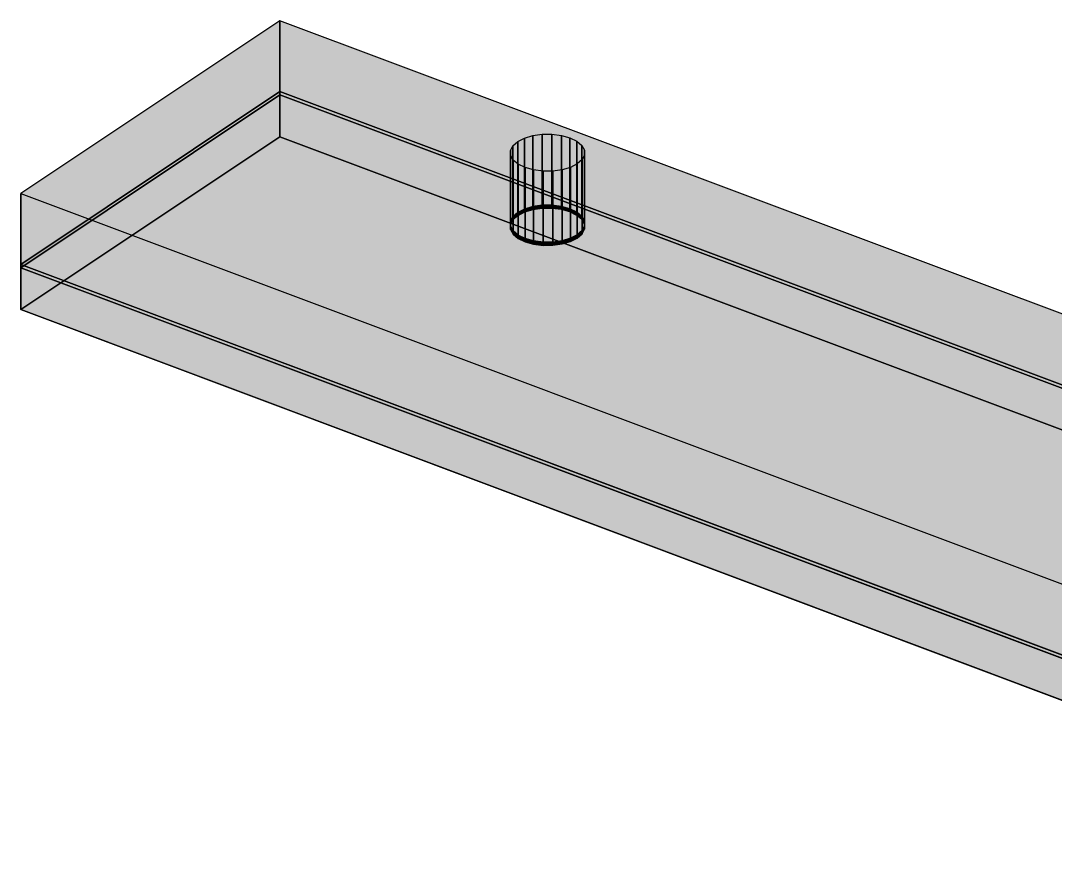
# Model space of a CAD drawing. Header units: millimetres. Extents: x 50 to 612415, y 2 to 4150.
# Drawn here: x 470576.8 to 470719.9, y 3592.3 to 3710 of the extents above; entities that cross this region are included whole.
import ezdxf

# ---------------------------------------------------------------- set-up
doc = ezdxf.new("R2010")
doc.units = ezdxf.units.MM
doc.layers.add('HATCH', color=8, linetype='Continuous', lineweight=9)
doc.layers.add('OUTLINE', color=7, linetype='Continuous', lineweight=25)

msp = doc.modelspace()

# ---------------------------------------------------------------- hatches: boundary and pattern name
at = {"layer": 'HATCH', "true_color": 0xbda27d}
for points in [[(470576.777, 3676.264), (470612.651, 3700.18), (470612.651, 3710), (470576.777, 3686.084)], [(470576.777, 3675.817), (470612.651, 3699.733), (470612.651, 3700.18), (470576.777, 3676.264)], [(470612.651, 3693.93), (470576.777, 3670.015), (470576.777, 3675.817), (470612.651, 3699.733)]]:
    msp.add_hatch(color=33, dxfattribs=at).paths.add_polyline_path(points)
at = {"layer": 'HATCH', "true_color": 0xccae87}
for points in [[(470612.651, 3710), (470576.777, 3686.084), (470645.556, 3693.279)], [(470612.651, 3710), (470648.95, 3694.284), (470650.296, 3694.292)], [(470612.651, 3710), (470650.296, 3694.292), (470651.599, 3694.125)], [(470612.651, 3710), (470647.655, 3694.103), (470648.95, 3694.284)], [(470612.651, 3710), (470651.599, 3694.125), (470652.772, 3693.795)], [(470612.651, 3710), (470646.497, 3693.76), (470647.655, 3694.103)], [(470612.651, 3710), (470645.556, 3693.279), (470646.497, 3693.76)], [(470858.408, 3617.841), (470612.651, 3710), (470652.772, 3693.795)], [(470612.651, 3700.18), (470576.777, 3676.264), (470645.556, 3683.459)], [(470645.556, 3683.459), (470576.777, 3676.264), (470612.651, 3700.18)], [(470645.556, 3683.013), (470576.777, 3675.817), (470612.651, 3699.733)], [(470612.651, 3699.733), (470576.777, 3675.817), (470822.534, 3583.659)], [(470612.651, 3700.18), (470648.95, 3684.464), (470650.296, 3684.472)], [(470650.296, 3684.472), (470648.95, 3684.464), (470612.651, 3700.18)], [(470612.651, 3700.18), (470650.296, 3684.472), (470651.599, 3684.305)], [(470651.599, 3684.305), (470650.296, 3684.472), (470612.651, 3700.18)], [(470612.651, 3700.18), (470647.655, 3684.283), (470648.95, 3684.464)], [(470648.95, 3684.464), (470647.655, 3684.283), (470612.651, 3700.18)], [(470612.651, 3700.18), (470651.599, 3684.305), (470652.772, 3683.975)], [(470652.772, 3683.975), (470651.599, 3684.305), (470612.651, 3700.18)], [(470612.651, 3700.18), (470646.497, 3683.94), (470647.655, 3684.283)], [(470647.655, 3684.283), (470646.497, 3683.94), (470612.651, 3700.18)], [(470612.651, 3700.18), (470645.556, 3683.459), (470646.497, 3683.94)], [(470646.497, 3683.94), (470645.556, 3683.459), (470612.651, 3700.18)], [(470858.408, 3608.021), (470612.651, 3700.18), (470652.772, 3683.975)], [(470652.772, 3683.975), (470612.651, 3700.18), (470858.408, 3608.021)], [(470650.296, 3684.025), (470648.95, 3684.018), (470612.651, 3699.733)], [(470651.599, 3683.858), (470650.296, 3684.025), (470612.651, 3699.733)], [(470648.95, 3684.018), (470647.655, 3683.837), (470612.651, 3699.733)], [(470652.772, 3683.528), (470651.599, 3683.858), (470612.651, 3699.733)], [(470647.655, 3683.837), (470646.497, 3683.494), (470612.651, 3699.733)], [(470646.497, 3683.494), (470645.556, 3683.013), (470612.651, 3699.733)], [(470652.772, 3683.528), (470612.651, 3699.733), (470858.408, 3607.575)], [(470612.651, 3699.733), (470822.534, 3583.659), (470858.408, 3607.575)], [(470822.534, 3577.856), (470576.777, 3670.015), (470612.651, 3693.93)], [(470858.408, 3601.772), (470822.534, 3577.856), (470612.651, 3693.93)], [(470858.408, 3617.841), (470652.772, 3693.795), (470653.734, 3693.324)], [(470644.896, 3692.693), (470645.556, 3693.279), (470576.777, 3686.084)], [(470644.562, 3692.041), (470644.896, 3692.693), (470576.777, 3686.084)], [(470858.408, 3617.841), (470653.734, 3693.324), (470654.419, 3692.746)], [(470858.408, 3617.841), (470654.419, 3692.746), (470654.782, 3692.098)], [(470644.577, 3691.369), (470644.562, 3692.041), (470576.777, 3686.084)], [(470644.939, 3690.721), (470644.577, 3691.369), (470576.777, 3686.084)], [(470858.408, 3617.841), (470654.797, 3691.425), (470654.463, 3690.773)], [(470858.408, 3617.841), (470654.782, 3692.098), (470654.797, 3691.425)], [(470576.777, 3686.084), (470645.625, 3690.142), (470644.939, 3690.721)], [(470576.777, 3686.084), (470822.534, 3593.925), (470645.625, 3690.142)], [(470822.534, 3593.925), (470646.587, 3689.671), (470645.625, 3690.142)], [(470808.184, 3631.46), (470647.759, 3689.341), (470646.587, 3689.671)], [(470807.85, 3630.808), (470808.184, 3631.46), (470646.587, 3689.671)], [(470807.865, 3630.136), (470807.85, 3630.808), (470646.587, 3689.671)], [(470822.534, 3593.925), (470807.865, 3630.136), (470646.587, 3689.671)], [(470808.184, 3631.46), (470652.862, 3689.706), (470651.704, 3689.363)], [(470808.184, 3631.46), (470653.803, 3690.187), (470652.862, 3689.706)], [(470654.463, 3690.773), (470653.803, 3690.187), (470816.06, 3632.562)], [(470653.803, 3690.187), (470812.239, 3633.051), (470813.584, 3633.059)], [(470653.803, 3690.187), (470813.584, 3633.059), (470814.887, 3632.892)], [(470653.803, 3690.187), (470810.943, 3632.87), (470812.239, 3633.051)], [(470653.803, 3690.187), (470814.887, 3632.892), (470816.06, 3632.562)], [(470653.803, 3690.187), (470809.785, 3632.527), (470810.943, 3632.87)], [(470653.803, 3690.187), (470808.844, 3632.046), (470809.785, 3632.527)], [(470808.184, 3631.46), (470808.844, 3632.046), (470653.803, 3690.187)], [(470858.408, 3617.841), (470654.463, 3690.773), (470816.06, 3632.562)], [(470808.184, 3631.46), (470649.063, 3689.175), (470647.759, 3689.341)], [(470808.184, 3631.46), (470650.408, 3689.182), (470649.063, 3689.175)], [(470808.184, 3631.46), (470651.704, 3689.363), (470650.408, 3689.182)], [(470858.408, 3608.021), (470652.772, 3683.975), (470653.734, 3683.504)], [(470653.734, 3683.504), (470652.772, 3683.975), (470858.408, 3608.021)], [(470644.896, 3682.873), (470645.556, 3683.459), (470576.777, 3676.264)], [(470576.777, 3676.264), (470645.556, 3683.459), (470644.896, 3682.873)], [(470576.777, 3675.817), (470645.556, 3683.013), (470644.896, 3682.427)], [(470644.562, 3682.221), (470644.896, 3682.873), (470576.777, 3676.264)], [(470576.777, 3676.264), (470644.896, 3682.873), (470644.562, 3682.221)], [(470576.777, 3675.817), (470644.896, 3682.427), (470644.562, 3681.775)], [(470653.734, 3683.058), (470652.772, 3683.528), (470858.408, 3607.575)], [(470858.408, 3608.021), (470653.734, 3683.504), (470654.419, 3682.925)], [(470654.419, 3682.925), (470653.734, 3683.504), (470858.408, 3608.021)], [(470654.419, 3682.479), (470653.734, 3683.058), (470858.408, 3607.575)], [(470858.408, 3608.021), (470654.419, 3682.925), (470654.782, 3682.277)], [(470654.782, 3682.277), (470654.419, 3682.925), (470858.408, 3608.021)], [(470654.782, 3681.831), (470654.419, 3682.479), (470858.408, 3607.575)], [(470644.577, 3681.548), (470644.562, 3682.221), (470576.777, 3676.264)], [(470576.777, 3676.264), (470644.562, 3682.221), (470644.577, 3681.548)], [(470576.777, 3675.817), (470644.562, 3681.775), (470644.577, 3681.102)], [(470644.939, 3680.901), (470644.577, 3681.548), (470576.777, 3676.264)], [(470576.777, 3676.264), (470644.577, 3681.548), (470644.939, 3680.901)], [(470576.777, 3675.817), (470644.577, 3681.102), (470644.939, 3680.454)], [(470576.777, 3676.264), (470645.625, 3680.322), (470644.939, 3680.901)], [(470644.939, 3680.901), (470645.625, 3680.322), (470576.777, 3676.264)], [(470654.463, 3680.953), (470653.803, 3680.367), (470816.06, 3622.742)], [(470816.06, 3622.742), (470653.803, 3680.367), (470654.463, 3680.953)], [(470858.408, 3608.021), (470654.797, 3681.605), (470654.463, 3680.953)], [(470654.463, 3680.953), (470654.797, 3681.605), (470858.408, 3608.021)], [(470654.463, 3680.507), (470654.797, 3681.158), (470858.408, 3607.575)], [(470858.408, 3608.021), (470654.463, 3680.953), (470816.06, 3622.742)], [(470816.06, 3622.742), (470654.463, 3680.953), (470858.408, 3608.021)], [(470858.408, 3608.021), (470654.782, 3682.277), (470654.797, 3681.605)], [(470654.797, 3681.605), (470654.782, 3682.277), (470858.408, 3608.021)], [(470654.797, 3681.158), (470654.782, 3681.831), (470858.408, 3607.575)], [(470644.939, 3680.454), (470645.625, 3679.875), (470576.777, 3675.817)], [(470576.777, 3676.264), (470822.534, 3584.105), (470645.625, 3680.322)], [(470645.625, 3680.322), (470822.534, 3584.105), (470576.777, 3676.264)], [(470645.625, 3679.875), (470822.534, 3583.659), (470576.777, 3675.817)], [(470822.534, 3584.105), (470646.587, 3679.851), (470645.625, 3680.322)], [(470645.625, 3680.322), (470646.587, 3679.851), (470822.534, 3584.105)], [(470645.625, 3679.875), (470646.587, 3679.405), (470822.534, 3583.659)], [(470808.184, 3621.64), (470647.759, 3679.521), (470646.587, 3679.851)], [(470646.587, 3679.851), (470647.759, 3679.521), (470808.184, 3621.64)], [(470807.85, 3620.988), (470808.184, 3621.64), (470646.587, 3679.851)], [(470646.587, 3679.851), (470808.184, 3621.64), (470807.85, 3620.988)], [(470807.865, 3620.315), (470807.85, 3620.988), (470646.587, 3679.851)], [(470646.587, 3679.851), (470807.85, 3620.988), (470807.865, 3620.315)], [(470822.534, 3584.105), (470807.865, 3620.315), (470646.587, 3679.851)], [(470646.587, 3679.851), (470807.865, 3620.315), (470822.534, 3584.105)], [(470808.184, 3621.64), (470649.063, 3679.354), (470647.759, 3679.521)], [(470647.759, 3679.521), (470649.063, 3679.354), (470808.184, 3621.64)], [(470808.184, 3621.64), (470651.704, 3679.543), (470650.408, 3679.362)], [(470650.408, 3679.362), (470651.704, 3679.543), (470808.184, 3621.64)], [(470808.184, 3621.64), (470652.862, 3679.886), (470651.704, 3679.543)], [(470651.704, 3679.543), (470652.862, 3679.886), (470808.184, 3621.64)], [(470808.184, 3621.64), (470653.803, 3680.367), (470652.862, 3679.886)], [(470652.862, 3679.886), (470653.803, 3680.367), (470808.184, 3621.64)], [(470652.862, 3679.439), (470653.803, 3679.92), (470808.184, 3621.193)], [(470816.06, 3622.295), (470653.803, 3679.92), (470654.463, 3680.507)], [(470653.803, 3680.367), (470812.239, 3623.231), (470813.584, 3623.239)], [(470813.584, 3623.239), (470812.239, 3623.231), (470653.803, 3680.367)], [(470653.803, 3680.367), (470813.584, 3623.239), (470814.887, 3623.072)], [(470814.887, 3623.072), (470813.584, 3623.239), (470653.803, 3680.367)], [(470653.803, 3680.367), (470810.943, 3623.05), (470812.239, 3623.231)], [(470812.239, 3623.231), (470810.943, 3623.05), (470653.803, 3680.367)], [(470653.803, 3680.367), (470814.887, 3623.072), (470816.06, 3622.742)], [(470816.06, 3622.742), (470814.887, 3623.072), (470653.803, 3680.367)], [(470653.803, 3680.367), (470809.785, 3622.707), (470810.943, 3623.05)], [(470810.943, 3623.05), (470809.785, 3622.707), (470653.803, 3680.367)], [(470653.803, 3680.367), (470808.844, 3622.226), (470809.785, 3622.707)], [(470809.785, 3622.707), (470808.844, 3622.226), (470653.803, 3680.367)], [(470808.184, 3621.64), (470808.844, 3622.226), (470653.803, 3680.367)], [(470653.803, 3680.367), (470808.844, 3622.226), (470808.184, 3621.64)], [(470813.584, 3622.792), (470812.239, 3622.785), (470653.803, 3679.92)], [(470814.887, 3622.625), (470813.584, 3622.792), (470653.803, 3679.92)], [(470812.239, 3622.785), (470810.943, 3622.603), (470653.803, 3679.92)], [(470816.06, 3622.295), (470814.887, 3622.625), (470653.803, 3679.92)], [(470810.943, 3622.603), (470809.785, 3622.261), (470653.803, 3679.92)], [(470809.785, 3622.261), (470808.844, 3621.78), (470653.803, 3679.92)], [(470653.803, 3679.92), (470808.844, 3621.78), (470808.184, 3621.193)], [(470816.06, 3622.295), (470654.463, 3680.507), (470858.408, 3607.575)], [(470646.587, 3679.405), (470647.759, 3679.075), (470808.184, 3621.193)], [(470646.587, 3679.405), (470808.184, 3621.193), (470807.85, 3620.542)], [(470646.587, 3679.405), (470807.85, 3620.542), (470807.865, 3619.869)], [(470646.587, 3679.405), (470807.865, 3619.869), (470822.534, 3583.659)], [(470647.759, 3679.075), (470649.063, 3678.908), (470808.184, 3621.193)], [(470808.184, 3621.64), (470650.408, 3679.362), (470649.063, 3679.354)], [(470649.063, 3679.354), (470650.408, 3679.362), (470808.184, 3621.64)], [(470649.063, 3678.908), (470650.408, 3678.915), (470808.184, 3621.193)], [(470650.408, 3678.915), (470651.704, 3679.097), (470808.184, 3621.193)], [(470651.704, 3679.097), (470652.862, 3679.439), (470808.184, 3621.193)]]:
    msp.add_hatch(color=43, dxfattribs=at).paths.add_polyline_path(points)
at = {"layer": 'HATCH', "true_color": 0xc0a47f}
for points in [[(470612.651, 3700.18), (470858.408, 3608.021), (470858.408, 3617.841), (470612.651, 3710)], [(470612.651, 3699.733), (470858.408, 3607.575), (470858.408, 3608.021), (470612.651, 3700.18)], [(470858.408, 3601.772), (470612.651, 3693.93), (470612.651, 3699.733), (470858.408, 3607.575)], [(470822.534, 3584.105), (470576.777, 3676.264), (470576.777, 3686.084), (470822.534, 3593.925)], [(470822.534, 3583.659), (470576.777, 3675.817), (470576.777, 3676.264), (470822.534, 3584.105)], [(470576.777, 3670.015), (470822.534, 3577.856), (470822.534, 3583.659), (470576.777, 3675.817)]]:
    msp.add_hatch(color=33, dxfattribs=at).paths.add_polyline_path(points)
at = {"layer": 'HATCH', "true_color": 0xc0a480}
for points in [[(470647.655, 3684.283), (470646.497, 3683.94), (470646.497, 3693.76), (470647.655, 3694.103)], [(470651.704, 3679.543), (470652.862, 3679.886), (470652.862, 3689.706), (470651.704, 3689.363)], [(470647.655, 3683.837), (470646.497, 3683.494), (470646.497, 3683.94), (470647.655, 3684.283)], [(470651.704, 3679.097), (470652.862, 3679.439), (470652.862, 3679.886), (470651.704, 3679.543)]]:
    msp.add_hatch(color=33, dxfattribs=at).paths.add_polyline_path(points)
at = {"layer": 'HATCH', "true_color": 0xc2a680}
for points in [[(470648.95, 3684.464), (470647.655, 3684.283), (470647.655, 3694.103), (470648.95, 3694.284)], [(470651.599, 3684.305), (470650.296, 3684.472), (470650.296, 3694.292), (470651.599, 3694.125)], [(470647.759, 3679.521), (470649.063, 3679.354), (470649.063, 3689.175), (470647.759, 3689.341)], [(470650.408, 3679.362), (470651.704, 3679.543), (470651.704, 3689.363), (470650.408, 3689.182)], [(470648.95, 3684.018), (470647.655, 3683.837), (470647.655, 3684.283), (470648.95, 3684.464)], [(470651.599, 3683.858), (470650.296, 3684.025), (470650.296, 3684.472), (470651.599, 3684.305)], [(470647.759, 3679.075), (470649.063, 3678.908), (470649.063, 3679.354), (470647.759, 3679.521)], [(470650.408, 3678.915), (470651.704, 3679.097), (470651.704, 3679.543), (470650.408, 3679.362)]]:
    msp.add_hatch(color=43, dxfattribs=at).paths.add_polyline_path(points)
at = {"layer": 'HATCH', "true_color": 0xc2a681}
for points in [[(470650.296, 3684.472), (470648.95, 3684.464), (470648.95, 3694.284), (470650.296, 3694.292)], [(470649.063, 3679.354), (470650.408, 3679.362), (470650.408, 3689.182), (470649.063, 3689.175)], [(470650.296, 3684.025), (470648.95, 3684.018), (470648.95, 3684.464), (470650.296, 3684.472)], [(470649.063, 3678.908), (470650.408, 3678.915), (470650.408, 3679.362), (470649.063, 3679.354)]]:
    msp.add_hatch(color=43, dxfattribs=at).paths.add_polyline_path(points)
at = {"layer": 'HATCH', "true_color": 0xc1a580}
for points in [[(470652.772, 3683.975), (470651.599, 3684.305), (470651.599, 3694.125), (470652.772, 3693.795)], [(470646.587, 3679.851), (470647.759, 3679.521), (470647.759, 3689.341), (470646.587, 3689.671)], [(470652.772, 3683.528), (470651.599, 3683.858), (470651.599, 3684.305), (470652.772, 3683.975)], [(470646.587, 3679.405), (470647.759, 3679.075), (470647.759, 3679.521), (470646.587, 3679.851)]]:
    msp.add_hatch(color=33, dxfattribs=at).paths.add_polyline_path(points)
at = {"layer": 'HATCH', "true_color": 0xbfa37e}
for points in [[(470653.734, 3683.504), (470652.772, 3683.975), (470652.772, 3693.795), (470653.734, 3693.324)], [(470645.625, 3680.322), (470646.587, 3679.851), (470646.587, 3689.671), (470645.625, 3690.142)], [(470653.734, 3683.058), (470652.772, 3683.528), (470652.772, 3683.975), (470653.734, 3683.504)], [(470645.625, 3679.875), (470646.587, 3679.405), (470646.587, 3679.851), (470645.625, 3680.322)]]:
    msp.add_hatch(color=33, dxfattribs=at).paths.add_polyline_path(points)
at = {"layer": 'HATCH', "true_color": 0xb99e7a}
for points in [[(470644.896, 3682.873), (470644.562, 3682.221), (470644.562, 3692.041), (470644.896, 3692.693)], [(470654.782, 3682.277), (470654.419, 3682.925), (470654.419, 3692.746), (470654.782, 3692.098)], [(470644.577, 3681.548), (470644.939, 3680.901), (470644.939, 3690.721), (470644.577, 3691.369)], [(470654.463, 3680.953), (470654.797, 3681.605), (470654.797, 3691.425), (470654.463, 3690.773)], [(470644.896, 3682.427), (470644.562, 3681.775), (470644.562, 3682.221), (470644.896, 3682.873)], [(470654.782, 3681.831), (470654.419, 3682.479), (470654.419, 3682.925), (470654.782, 3682.277)], [(470644.577, 3681.102), (470644.939, 3680.454), (470644.939, 3680.901), (470644.577, 3681.548)], [(470654.463, 3680.507), (470654.797, 3681.158), (470654.797, 3681.605), (470654.463, 3680.953)]]:
    msp.add_hatch(color=33, dxfattribs=at).paths.add_polyline_path(points)
at = {"layer": 'HATCH', "true_color": 0xbca07c}
for points in [[(470645.556, 3683.459), (470644.896, 3682.873), (470644.896, 3692.693), (470645.556, 3693.279)], [(470653.803, 3680.367), (470654.463, 3680.953), (470654.463, 3690.773), (470653.803, 3690.187)], [(470645.556, 3683.013), (470644.896, 3682.427), (470644.896, 3682.873), (470645.556, 3683.459)], [(470653.803, 3679.92), (470654.463, 3680.507), (470654.463, 3680.953), (470653.803, 3680.367)]]:
    msp.add_hatch(color=33, dxfattribs=at).paths.add_polyline_path(points)
at = {"layer": 'HATCH', "true_color": 0xbea37e}
for points in [[(470646.497, 3683.94), (470645.556, 3683.459), (470645.556, 3693.279), (470646.497, 3693.76)], [(470652.862, 3679.886), (470653.803, 3680.367), (470653.803, 3690.187), (470652.862, 3689.706)], [(470646.497, 3683.494), (470645.556, 3683.013), (470645.556, 3683.459), (470646.497, 3683.94)], [(470652.862, 3679.439), (470653.803, 3679.92), (470653.803, 3680.367), (470652.862, 3679.886)]]:
    msp.add_hatch(color=33, dxfattribs=at).paths.add_polyline_path(points)
at = {"layer": 'HATCH', "true_color": 0xbca17d}
for points in [[(470654.419, 3682.925), (470653.734, 3683.504), (470653.734, 3693.324), (470654.419, 3692.746)], [(470644.939, 3680.901), (470645.625, 3680.322), (470645.625, 3690.142), (470644.939, 3690.721)], [(470654.419, 3682.479), (470653.734, 3683.058), (470653.734, 3683.504), (470654.419, 3682.925)], [(470644.939, 3680.454), (470645.625, 3679.875), (470645.625, 3680.322), (470644.939, 3680.901)]]:
    msp.add_hatch(color=33, dxfattribs=at).paths.add_polyline_path(points)
at = {"layer": 'HATCH', "true_color": 0xb69b78}
for points in [[(470644.562, 3682.221), (470644.577, 3681.548), (470644.577, 3691.369), (470644.562, 3692.041)], [(470654.797, 3681.605), (470654.782, 3682.277), (470654.782, 3692.098), (470654.797, 3691.425)], [(470644.562, 3681.775), (470644.577, 3681.102), (470644.577, 3681.548), (470644.562, 3682.221)], [(470654.797, 3681.158), (470654.782, 3681.831), (470654.782, 3682.277), (470654.797, 3681.605)]]:
    msp.add_hatch(color=33, dxfattribs=at).paths.add_polyline_path(points)

# ---------------------------------------------------------------- linework, layer by layer
at = {"layer": 'OUTLINE', "color": 139, "true_color": 0x42544a}
for p, q in [((470612.651, 3710), (470576.777, 3686.084)), ((470612.651, 3710), (470576.777, 3686.084)), ((470612.651, 3700.18), (470612.651, 3710)), ((470858.408, 3617.841), (470612.651, 3710)), ((470858.408, 3617.841), (470612.651, 3710)), ((470612.651, 3710), (470612.651, 3700.18)), ((470612.651, 3700.18), (470576.777, 3676.264)), ((470612.651, 3700.18), (470576.777, 3676.264)), ((470576.777, 3676.264), (470612.651, 3700.18)), ((470576.777, 3676.264), (470612.651, 3700.18)), ((470576.777, 3675.817), (470612.651, 3699.733)), ((470576.777, 3675.817), (470612.651, 3699.733)), ((470576.777, 3675.817), (470612.651, 3699.733)), ((470612.651, 3699.733), (470576.777, 3675.817)), ((470612.651, 3699.733), (470612.651, 3700.18)), ((470858.408, 3608.021), (470612.651, 3700.18)), ((470612.651, 3700.18), (470858.408, 3608.021)), ((470858.408, 3608.021), (470612.651, 3700.18)), ((470612.651, 3700.18), (470612.651, 3699.733)), ((470612.651, 3700.18), (470858.408, 3608.021)), ((470612.651, 3699.733), (470612.651, 3693.93)), ((470612.651, 3699.733), (470858.408, 3607.575)), ((470612.651, 3693.93), (470612.651, 3699.733)), ((470612.651, 3699.733), (470858.408, 3607.575)), ((470612.651, 3699.733), (470858.408, 3607.575)), ((470858.408, 3607.575), (470612.651, 3699.733)), ((470612.651, 3693.93), (470576.777, 3670.015)), ((470576.777, 3670.015), (470612.651, 3693.93)), ((470858.408, 3601.772), (470612.651, 3693.93)), ((470612.651, 3693.93), (470858.408, 3601.772)), ((470646.497, 3693.76), (470647.655, 3694.103)), ((470646.497, 3693.76), (470647.655, 3694.103)), ((470647.655, 3694.103), (470648.95, 3694.284)), ((470647.655, 3694.103), (470648.95, 3694.284)), ((470647.655, 3684.283), (470647.655, 3694.103)), ((470647.655, 3694.103), (470647.655, 3684.283)), ((470648.95, 3694.284), (470650.296, 3694.292)), ((470648.95, 3694.284), (470650.296, 3694.292)), ((470648.95, 3684.464), (470648.95, 3694.284)), ((470648.95, 3694.284), (470648.95, 3684.464)), ((470650.296, 3694.292), (470651.599, 3694.125)), ((470650.296, 3694.292), (470650.296, 3684.472)), ((470650.296, 3684.472), (470650.296, 3694.292)), ((470650.296, 3694.292), (470651.599, 3694.125)), ((470651.599, 3694.125), (470652.772, 3693.795)), ((470651.599, 3694.125), (470651.599, 3684.305)), ((470651.599, 3684.305), (470651.599, 3694.125)), ((470651.599, 3694.125), (470652.772, 3693.795)), ((470652.772, 3693.795), (470652.772, 3683.975)), ((470652.772, 3683.975), (470652.772, 3693.795)), ((470652.772, 3693.795), (470653.734, 3693.324)), ((470652.772, 3693.795), (470653.734, 3693.324)), ((470644.562, 3692.041), (470644.896, 3692.693)), ((470644.562, 3692.041), (470644.896, 3692.693)), ((470644.896, 3692.693), (470645.556, 3693.279)), ((470644.896, 3692.693), (470645.556, 3693.279)), ((470644.896, 3682.873), (470644.896, 3692.693)), ((470644.896, 3692.693), (470644.896, 3682.873)), ((470645.556, 3693.279), (470646.497, 3693.76)), ((470645.556, 3693.279), (470646.497, 3693.76)), ((470645.556, 3683.459), (470645.556, 3693.279)), ((470645.556, 3693.279), (470645.556, 3683.459)), ((470646.497, 3683.94), (470646.497, 3693.76)), ((470646.497, 3693.76), (470646.497, 3683.94)), ((470653.734, 3693.324), (470653.734, 3683.504)), ((470653.734, 3683.504), (470653.734, 3693.324)), ((470653.734, 3693.324), (470654.419, 3692.746)), ((470653.734, 3693.324), (470654.419, 3692.746)), ((470654.419, 3692.746), (470654.419, 3682.925)), ((470654.419, 3682.925), (470654.419, 3692.746)), ((470654.419, 3692.746), (470654.782, 3692.098)), ((470654.419, 3692.746), (470654.782, 3692.098)), ((470644.562, 3682.221), (470644.562, 3692.041)), ((470644.577, 3691.369), (470644.562, 3692.041)), ((470644.562, 3692.041), (470644.562, 3682.221)), ((470644.577, 3691.369), (470644.562, 3692.041)), ((470644.577, 3681.548), (470644.577, 3691.369)), ((470644.939, 3690.721), (470644.577, 3691.369)), ((470644.577, 3691.369), (470644.577, 3681.548)), ((470644.939, 3690.721), (470644.577, 3691.369)), ((470654.797, 3691.425), (470654.463, 3690.773)), ((470654.797, 3691.425), (470654.463, 3690.773)), ((470654.782, 3692.098), (470654.782, 3682.277)), ((470654.782, 3682.277), (470654.782, 3692.098)), ((470654.782, 3692.098), (470654.797, 3691.425)), ((470654.782, 3692.098), (470654.797, 3691.425)), ((470654.797, 3691.425), (470654.797, 3681.605)), ((470654.797, 3681.605), (470654.797, 3691.425)), ((470644.939, 3680.901), (470644.939, 3690.721)), ((470645.625, 3690.142), (470644.939, 3690.721)), ((470644.939, 3690.721), (470644.939, 3680.901)), ((470645.625, 3690.142), (470644.939, 3690.721)), ((470645.625, 3680.322), (470645.625, 3690.142)), ((470646.587, 3689.671), (470645.625, 3690.142)), ((470645.625, 3690.142), (470645.625, 3680.322)), ((470646.587, 3689.671), (470645.625, 3690.142)), ((470646.587, 3679.851), (470646.587, 3689.671)), ((470647.759, 3689.341), (470646.587, 3689.671)), ((470646.587, 3689.671), (470646.587, 3679.851)), ((470647.759, 3689.341), (470646.587, 3689.671)), ((470652.862, 3689.706), (470651.704, 3689.363)), ((470652.862, 3689.706), (470651.704, 3689.363)), ((470653.803, 3690.187), (470652.862, 3689.706)), ((470653.803, 3690.187), (470652.862, 3689.706)), ((470652.862, 3689.706), (470652.862, 3679.886)), ((470652.862, 3679.886), (470652.862, 3689.706)), ((470654.463, 3690.773), (470653.803, 3690.187)), ((470654.463, 3690.773), (470653.803, 3690.187)), ((470653.803, 3690.187), (470653.803, 3680.367)), ((470653.803, 3680.367), (470653.803, 3690.187)), ((470654.463, 3690.773), (470654.463, 3680.953)), ((470654.463, 3680.953), (470654.463, 3690.773)), ((470647.759, 3679.521), (470647.759, 3689.341)), ((470649.063, 3689.175), (470647.759, 3689.341)), ((470647.759, 3689.341), (470647.759, 3679.521)), ((470649.063, 3689.175), (470647.759, 3689.341)), ((470650.408, 3689.182), (470649.063, 3689.175)), ((470650.408, 3689.182), (470649.063, 3689.175)), ((470649.063, 3679.354), (470649.063, 3689.175)), ((470649.063, 3689.175), (470649.063, 3679.354)), ((470651.704, 3689.363), (470650.408, 3689.182)), ((470651.704, 3689.363), (470650.408, 3689.182)), ((470650.408, 3689.182), (470650.408, 3679.362)), ((470650.408, 3679.362), (470650.408, 3689.182)), ((470651.704, 3689.363), (470651.704, 3679.543)), ((470651.704, 3679.543), (470651.704, 3689.363)), ((470576.777, 3686.084), (470576.777, 3676.264)), ((470576.777, 3686.084), (470822.534, 3593.925)), ((470576.777, 3676.264), (470576.777, 3686.084)), ((470576.777, 3686.084), (470822.534, 3593.925)), ((470645.556, 3683.459), (470646.497, 3683.94)), ((470646.497, 3683.94), (470645.556, 3683.459)), ((470645.556, 3683.459), (470646.497, 3683.94)), ((470646.497, 3683.94), (470645.556, 3683.459)), ((470646.497, 3683.94), (470647.655, 3684.283)), ((470647.655, 3684.283), (470646.497, 3683.94)), ((470646.497, 3683.94), (470647.655, 3684.283)), ((470647.655, 3684.283), (470646.497, 3683.94)), ((470646.497, 3683.494), (470646.497, 3683.94)), ((470646.497, 3683.94), (470646.497, 3683.494)), ((470647.655, 3683.837), (470646.497, 3683.494)), ((470647.655, 3683.837), (470646.497, 3683.494)), ((470647.655, 3684.283), (470648.95, 3684.464)), ((470648.95, 3684.464), (470647.655, 3684.283)), ((470647.655, 3684.283), (470648.95, 3684.464)), ((470648.95, 3684.464), (470647.655, 3684.283)), ((470647.655, 3683.837), (470647.655, 3684.283)), ((470647.655, 3684.283), (470647.655, 3683.837)), ((470648.95, 3684.018), (470647.655, 3683.837)), ((470648.95, 3684.018), (470647.655, 3683.837)), ((470648.95, 3684.464), (470650.296, 3684.472)), ((470650.296, 3684.472), (470648.95, 3684.464)), ((470648.95, 3684.464), (470650.296, 3684.472)), ((470650.296, 3684.472), (470648.95, 3684.464)), ((470648.95, 3684.018), (470648.95, 3684.464)), ((470648.95, 3684.464), (470648.95, 3684.018)), ((470650.296, 3684.025), (470648.95, 3684.018)), ((470650.296, 3684.025), (470648.95, 3684.018)), ((470650.296, 3684.472), (470651.599, 3684.305)), ((470651.599, 3684.305), (470650.296, 3684.472)), ((470650.296, 3684.472), (470650.296, 3684.025)), ((470650.296, 3684.025), (470650.296, 3684.472)), ((470650.296, 3684.472), (470651.599, 3684.305)), ((470651.599, 3684.305), (470650.296, 3684.472)), ((470651.599, 3683.858), (470650.296, 3684.025)), ((470651.599, 3683.858), (470650.296, 3684.025)), ((470651.599, 3684.305), (470652.772, 3683.975)), ((470652.772, 3683.975), (470651.599, 3684.305)), ((470651.599, 3684.305), (470651.599, 3683.858)), ((470651.599, 3683.858), (470651.599, 3684.305)), ((470651.599, 3684.305), (470652.772, 3683.975)), ((470652.772, 3683.975), (470651.599, 3684.305)), ((470652.772, 3683.528), (470651.599, 3683.858)), ((470652.772, 3683.528), (470651.599, 3683.858)), ((470652.772, 3683.975), (470652.772, 3683.528)), ((470652.772, 3683.528), (470652.772, 3683.975)), ((470652.772, 3683.975), (470653.734, 3683.504)), ((470653.734, 3683.504), (470652.772, 3683.975)), ((470652.772, 3683.975), (470653.734, 3683.504)), ((470653.734, 3683.504), (470652.772, 3683.975)), ((470644.562, 3682.221), (470644.896, 3682.873)), ((470644.896, 3682.873), (470644.562, 3682.221)), ((470644.562, 3682.221), (470644.896, 3682.873)), ((470644.896, 3682.873), (470644.562, 3682.221)), ((470644.896, 3682.427), (470644.562, 3681.775)), ((470644.896, 3682.427), (470644.562, 3681.775)), ((470644.896, 3682.873), (470645.556, 3683.459)), ((470645.556, 3683.459), (470644.896, 3682.873)), ((470644.896, 3682.873), (470645.556, 3683.459)), ((470645.556, 3683.459), (470644.896, 3682.873)), ((470645.556, 3683.013), (470644.896, 3682.427)), ((470645.556, 3683.013), (470644.896, 3682.427)), ((470644.896, 3682.427), (470644.896, 3682.873)), ((470644.896, 3682.873), (470644.896, 3682.427)), ((470646.497, 3683.494), (470645.556, 3683.013)), ((470646.497, 3683.494), (470645.556, 3683.013)), ((470645.556, 3683.013), (470645.556, 3683.459)), ((470645.556, 3683.459), (470645.556, 3683.013)), ((470653.734, 3683.058), (470652.772, 3683.528)), ((470653.734, 3683.058), (470652.772, 3683.528)), ((470653.734, 3683.504), (470653.734, 3683.058)), ((470653.734, 3683.058), (470653.734, 3683.504)), ((470653.734, 3683.504), (470654.419, 3682.925)), ((470654.419, 3682.925), (470653.734, 3683.504)), ((470653.734, 3683.504), (470654.419, 3682.925)), ((470654.419, 3682.925), (470653.734, 3683.504)), ((470654.419, 3682.479), (470653.734, 3683.058)), ((470654.419, 3682.479), (470653.734, 3683.058)), ((470654.419, 3682.925), (470654.419, 3682.479)), ((470654.419, 3682.479), (470654.419, 3682.925)), ((470654.419, 3682.925), (470654.782, 3682.277)), ((470654.782, 3682.277), (470654.419, 3682.925)), ((470654.419, 3682.925), (470654.782, 3682.277)), ((470654.782, 3682.277), (470654.419, 3682.925)), ((470654.782, 3681.831), (470654.419, 3682.479)), ((470654.782, 3681.831), (470654.419, 3682.479)), ((470644.562, 3681.775), (470644.562, 3682.221)), ((470644.577, 3681.548), (470644.562, 3682.221)), ((470644.562, 3682.221), (470644.562, 3681.775)), ((470644.562, 3682.221), (470644.577, 3681.548)), ((470644.577, 3681.548), (470644.562, 3682.221)), ((470644.562, 3682.221), (470644.577, 3681.548)), ((470644.562, 3681.775), (470644.577, 3681.102)), ((470644.562, 3681.775), (470644.577, 3681.102)), ((470644.577, 3681.102), (470644.577, 3681.548)), ((470644.939, 3680.901), (470644.577, 3681.548)), ((470644.577, 3681.548), (470644.577, 3681.102)), ((470644.577, 3681.548), (470644.939, 3680.901)), ((470644.939, 3680.901), (470644.577, 3681.548)), ((470644.577, 3681.548), (470644.939, 3680.901)), ((470644.577, 3681.102), (470644.939, 3680.454)), ((470644.577, 3681.102), (470644.939, 3680.454)), ((470644.939, 3680.454), (470644.939, 3680.901)), ((470645.625, 3680.322), (470644.939, 3680.901)), ((470644.939, 3680.901), (470644.939, 3680.454)), ((470645.625, 3680.322), (470644.939, 3680.901)), ((470644.939, 3680.901), (470645.625, 3680.322)), ((470644.939, 3680.901), (470645.625, 3680.322)), ((470654.463, 3680.953), (470653.803, 3680.367)), ((470653.803, 3680.367), (470654.463, 3680.953)), ((470654.463, 3680.953), (470653.803, 3680.367)), ((470653.803, 3680.367), (470654.463, 3680.953)), ((470654.797, 3681.605), (470654.463, 3680.953)), ((470654.463, 3680.953), (470654.797, 3681.605)), ((470654.797, 3681.605), (470654.463, 3680.953)), ((470654.463, 3680.953), (470654.797, 3681.605)), ((470654.463, 3680.507), (470654.797, 3681.158)), ((470654.463, 3680.507), (470654.797, 3681.158)), ((470654.463, 3680.953), (470654.463, 3680.507)), ((470654.463, 3680.507), (470654.463, 3680.953)), ((470654.782, 3682.277), (470654.782, 3681.831)), ((470654.782, 3681.831), (470654.782, 3682.277)), ((470654.782, 3682.277), (470654.797, 3681.605)), ((470654.797, 3681.605), (470654.782, 3682.277)), ((470654.782, 3682.277), (470654.797, 3681.605)), ((470654.797, 3681.605), (470654.782, 3682.277)), ((470654.797, 3681.158), (470654.782, 3681.831)), ((470654.797, 3681.158), (470654.782, 3681.831)), ((470654.797, 3681.605), (470654.797, 3681.158)), ((470654.797, 3681.158), (470654.797, 3681.605)), ((470644.939, 3680.454), (470645.625, 3679.875)), ((470644.939, 3680.454), (470645.625, 3679.875)), ((470645.625, 3679.875), (470645.625, 3680.322)), ((470646.587, 3679.851), (470645.625, 3680.322)), ((470645.625, 3680.322), (470645.625, 3679.875)), ((470645.625, 3680.322), (470646.587, 3679.851)), ((470646.587, 3679.851), (470645.625, 3680.322)), ((470645.625, 3680.322), (470646.587, 3679.851)), ((470645.625, 3679.875), (470646.587, 3679.405)), ((470645.625, 3679.875), (470646.587, 3679.405)), ((470646.587, 3679.405), (470646.587, 3679.851)), ((470647.759, 3679.521), (470646.587, 3679.851)), ((470646.587, 3679.851), (470646.587, 3679.405)), ((470646.587, 3679.851), (470647.759, 3679.521)), ((470647.759, 3679.521), (470646.587, 3679.851)), ((470646.587, 3679.851), (470647.759, 3679.521)), ((470647.759, 3679.075), (470647.759, 3679.521)), ((470649.063, 3679.354), (470647.759, 3679.521)), ((470647.759, 3679.521), (470647.759, 3679.075)), ((470647.759, 3679.521), (470649.063, 3679.354)), ((470649.063, 3679.354), (470647.759, 3679.521)), ((470647.759, 3679.521), (470649.063, 3679.354)), ((470651.704, 3679.543), (470650.408, 3679.362)), ((470650.408, 3679.362), (470651.704, 3679.543)), ((470651.704, 3679.543), (470650.408, 3679.362)), ((470650.408, 3679.362), (470651.704, 3679.543)), ((470652.862, 3679.886), (470651.704, 3679.543)), ((470651.704, 3679.543), (470652.862, 3679.886)), ((470652.862, 3679.886), (470651.704, 3679.543)), ((470651.704, 3679.543), (470652.862, 3679.886)), ((470651.704, 3679.543), (470651.704, 3679.097)), ((470651.704, 3679.097), (470651.704, 3679.543)), ((470653.803, 3680.367), (470652.862, 3679.886)), ((470652.862, 3679.886), (470653.803, 3680.367)), ((470653.803, 3680.367), (470652.862, 3679.886)), ((470652.862, 3679.886), (470653.803, 3680.367)), ((470652.862, 3679.439), (470653.803, 3679.92)), ((470652.862, 3679.439), (470653.803, 3679.92)), ((470652.862, 3679.886), (470652.862, 3679.439)), ((470652.862, 3679.439), (470652.862, 3679.886)), ((470653.803, 3679.92), (470654.463, 3680.507)), ((470653.803, 3679.92), (470654.463, 3680.507)), ((470653.803, 3680.367), (470653.803, 3679.92)), ((470653.803, 3679.92), (470653.803, 3680.367)), ((470646.587, 3679.405), (470647.759, 3679.075)), ((470646.587, 3679.405), (470647.759, 3679.075)), ((470647.759, 3679.075), (470649.063, 3678.908)), ((470647.759, 3679.075), (470649.063, 3678.908)), ((470650.408, 3679.362), (470649.063, 3679.354)), ((470649.063, 3679.354), (470650.408, 3679.362)), ((470650.408, 3679.362), (470649.063, 3679.354)), ((470649.063, 3679.354), (470650.408, 3679.362)), ((470649.063, 3678.908), (470649.063, 3679.354)), ((470649.063, 3679.354), (470649.063, 3678.908)), ((470649.063, 3678.908), (470650.408, 3678.915)), ((470649.063, 3678.908), (470650.408, 3678.915)), ((470650.408, 3679.362), (470650.408, 3678.915)), ((470650.408, 3678.915), (470650.408, 3679.362)), ((470650.408, 3678.915), (470651.704, 3679.097)), ((470650.408, 3678.915), (470651.704, 3679.097)), ((470651.704, 3679.097), (470652.862, 3679.439)), ((470651.704, 3679.097), (470652.862, 3679.439)), ((470576.777, 3676.264), (470576.777, 3675.817)), ((470576.777, 3676.264), (470822.534, 3584.105)), ((470822.534, 3584.105), (470576.777, 3676.264)), ((470576.777, 3675.817), (470576.777, 3676.264)), ((470576.777, 3676.264), (470822.534, 3584.105)), ((470822.534, 3584.105), (470576.777, 3676.264)), ((470576.777, 3670.015), (470576.777, 3675.817)), ((470576.777, 3675.817), (470822.534, 3583.659)), ((470822.534, 3583.659), (470576.777, 3675.817)), ((470822.534, 3583.659), (470576.777, 3675.817)), ((470576.777, 3675.817), (470576.777, 3670.015)), ((470822.534, 3583.659), (470576.777, 3675.817)), ((470822.534, 3577.856), (470576.777, 3670.015)), ((470576.777, 3670.015), (470822.534, 3577.856))]:
    msp.add_line(p, q, dxfattribs=at)

doc.saveas('drawing.dxf')
